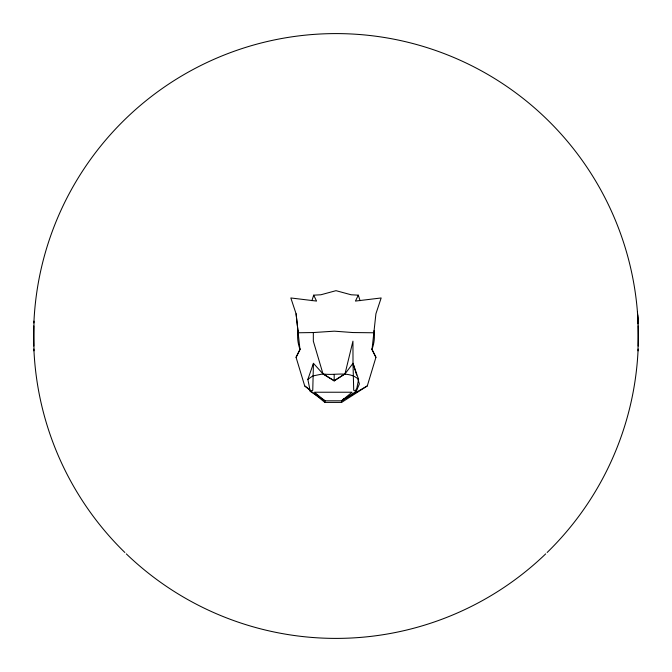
<?xml version="1.0" encoding="UTF-8"?>
<svg xmlns="http://www.w3.org/2000/svg" width="672" height="672" viewBox="0 0 672 672"><rect width="100%" height="100%" fill="white"/><g stroke="black" fill="none" stroke-linecap="round" stroke-linejoin="round"><path stroke-width="1.01" d="M33.961 321.157L33.961 350.834M638.039 350.834L638.022 321.157M358.302 295.168L355.446 301.073L381.167 297.965L375.917 313.782L372.028 349.482L375.934 357.319L367.29 385.93L341.594 402.41L324.878 402.41L304.71 385.93L296.066 357.319L299.972 349.482L296.083 313.782L290.833 297.965L316.554 301.073L313.698 295.168L320.88 294.773L336 290.674L351.12 294.773L358.302 295.168L360.083 300.686M313.236 365.392L313.454 363.325L323.005 373.909L334.186 380.923L344.996 373.909L353.01 363.325L352.943 341.149L344.996 373.909L334.186 380.638L323.005 373.909L312.757 375.95L307.86 379.386L310.246 391.364L324.878 400.814L341.594 400.814L367.29 385.93M341.594 402.41L341.594 400.814L356.219 391.364L358.604 379.386L353.01 363.325L353.716 390.331L356.219 391.364L359.394 383.93L357.874 379.025M311.917 300.686L313.698 295.168M307.86 379.386L313.454 363.325L312.757 390.331L310.246 391.364M296.066 357.319L300.182 349.138M343.812 398.706L341.594 400.814L352.061 392.23L314.404 392.23L324.878 400.814L324.878 402.41M296.083 313.782L298.2 332.774L313.328 332.548L334.328 331.17L352.943 332.548L373.8 332.774M313.328 332.548L313.328 341.149L323.005 373.909C334.816 375.908 348.76 370.474 358.604 379.386M304.71 385.93L309.75 389.651M315.638 393.994L318.998 396.472M321.518 398.336L324.878 400.814M371.818 349.138L375.934 357.319M356.656 375.102L353.01 363.325L353.245 365.408M355.984 389.29L356.219 391.364M637.442 311.9L638.156 323.938L637.661 314.899M334.186 374.464L334.186 380.923M638.232 325.945A302.4 302.4 0 0 1 638.232 346.046M638.114 349.062A302.4 302.4 0 0 1 547.151 552.476M545.706 553.871A302.4 302.4 0 0 1 126.294 553.871M124.849 552.476A302.4 302.4 0 0 1 33.886 349.062M33.768 346.046A302.4 302.4 0 0 1 33.768 325.945M33.886 322.93A302.4 302.4 0 0 1 335.496 33.592A302.4 302.4 0 0 1 638.072 321.922M374.035 330.649A38.405 38.405 0 0 1 372.086 349.129M299.914 349.129A38.405 38.405 0 0 1 297.965 330.649"/></g></svg>
